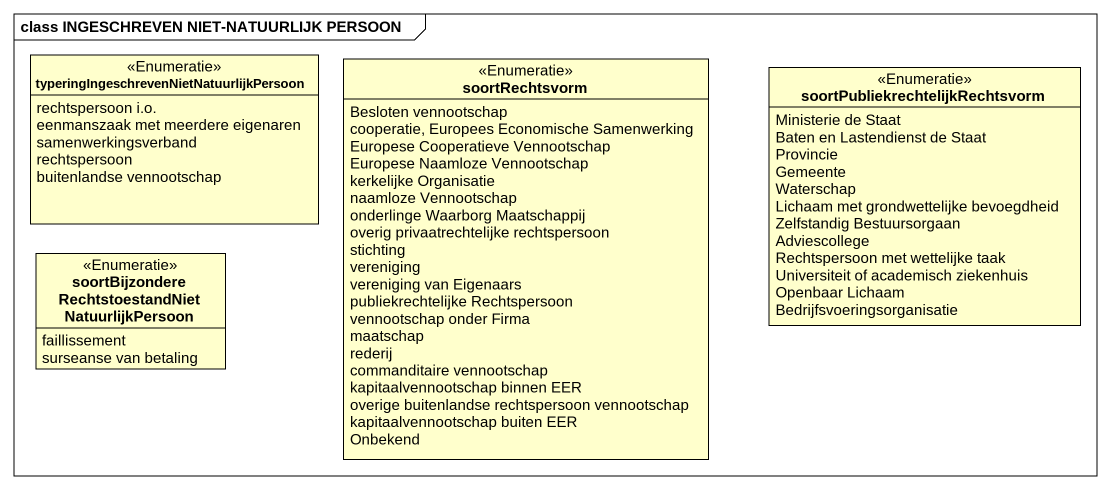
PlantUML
@startuml
mainframe class INGESCHREVEN NIET-NATUURLIJK PERSOON
hide circle
hide empty members
enum "typeringIngeschrevenNietNatuurlijkPersoon" as typeringIngeschrevenNietNatu <<Enumeratie>> {
  rechtspersoon i.o.
  eenmanszaak met meerdere eigenaren
  samenwerkingsverband
  rechtspersoon
  buitenlandse vennootschap
}
enum soortRechtsvorm <<Enumeratie>> {
  Besloten vennootschap
  cooperatie, Europees Economische Samenwerking
  Europese Cooperatieve Vennootschap
  Europese Naamloze Vennootschap
  kerkelijke Organisatie
  naamloze Vennootschap
  onderlinge Waarborg Maatschappij
  overig privaatrechtelijke rechtspersoon
  stichting
  vereniging
  vereniging van Eigenaars
  publiekrechtelijke Rechtspersoon
  vennootschap onder Firma
  maatschap
  rederij
  commanditaire vennootschap
  kapitaalvennootschap binnen EER
  overige buitenlandse rechtspersoon vennootschap
  kapitaalvennootschap buiten EER
  Onbekend
}
enum "soortPubliekrechtelijkRechtsvorm" as soortPubliekrechtelijkRechts <<Enumeratie>> {
  Ministerie de Staat
  Baten en Lastendienst de Staat
  Provincie
  Gemeente
  Waterschap
  Lichaam met grondwettelijke bevoegdheid
  Zelfstandig Bestuursorgaan
  Adviescollege
  Rechtspersoon met wettelijke taak
  Universiteit of academisch ziekenhuis
  Openbaar Lichaam
  Bedrijfsvoeringsorganisatie
}
enum "soortBijzondereRechtstoestandNietNatuurlijkPersoon" as soortBijzondereRechtstoestan <<Enumeratie>> {
  faillissement
  surseanse van betaling
}
@enduml
